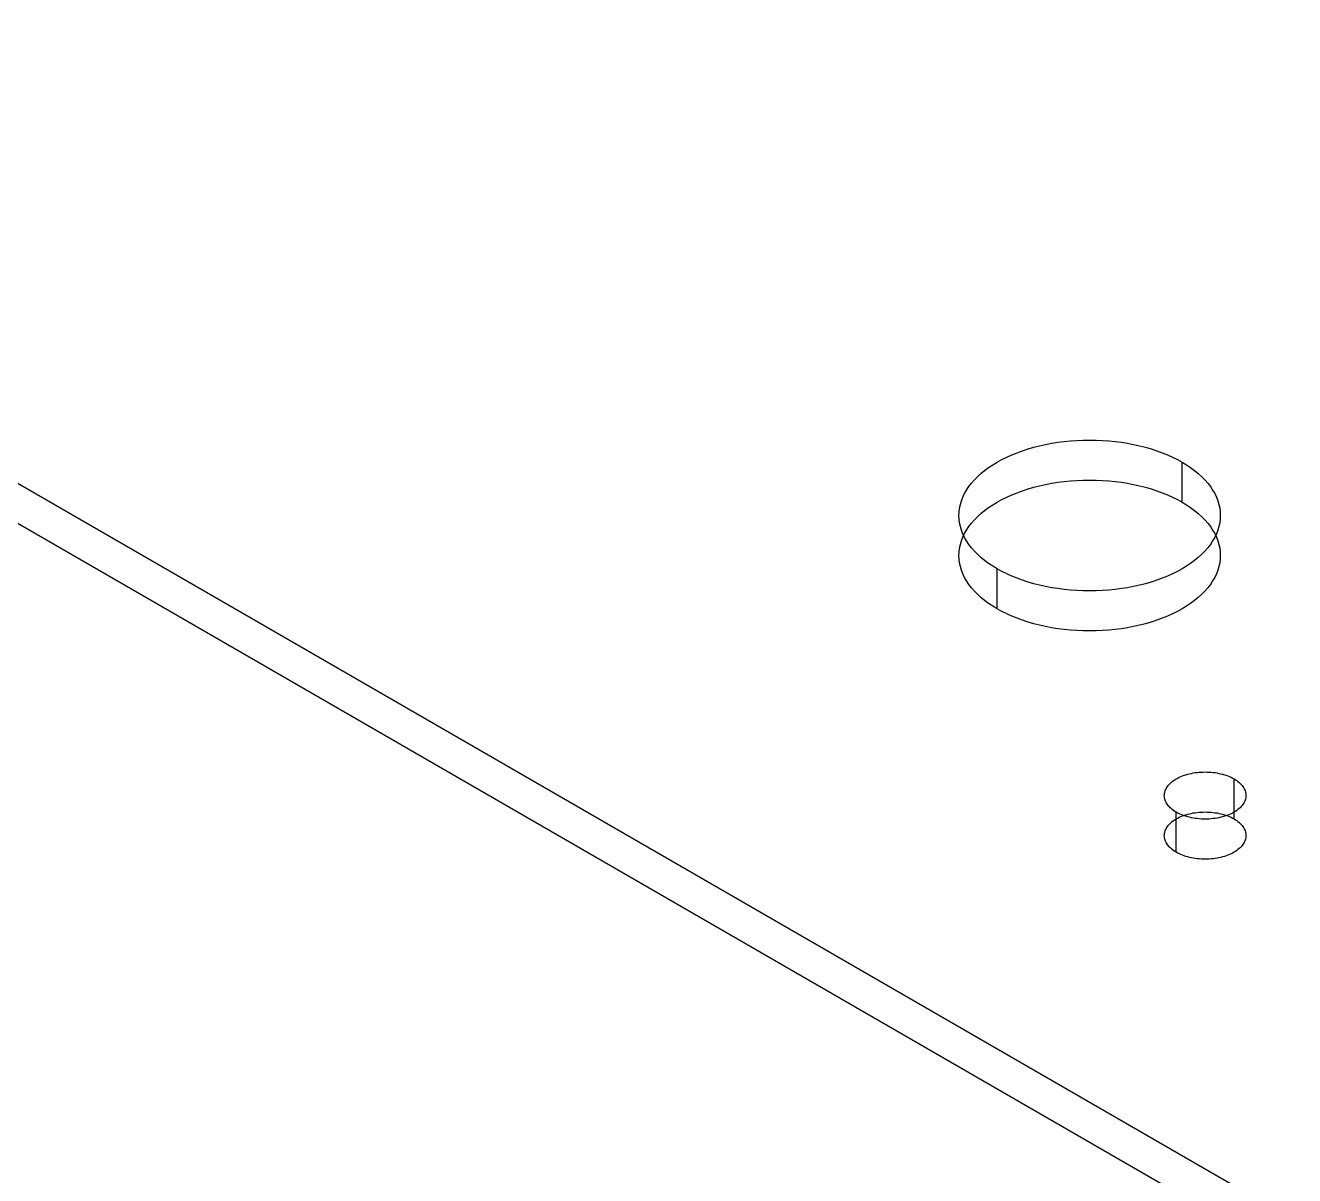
# Model space of a CAD drawing. Header units: inches. Extents: x 3 to 201, y 3 to 129.
# Drawn here: x 168.792 to 173.584, y 73.25 to 77.594 of the extents above; entities that cross this region are included whole.
import ezdxf

# ---------------------------------------------------------------- set-up
doc = ezdxf.new("R2010")
doc.units = ezdxf.units.IN
doc.header["$MEASUREMENT"] = 0

msp = doc.modelspace()

# ---------------------------------------------------------------- linework, layer by layer
at = {"layer": 'OUTLINE'}
for p, q in [((188.076, 64.7132), (164, 78.6139)), ((188.076, 64.5621), (164, 78.4628)), ((172.5994, 76.0006), (172.6216, 76.0063)), ((172.6216, 76.0063), (172.6442, 76.0113)), ((172.6442, 76.0113), (172.6672, 76.0157)), ((172.6672, 76.0157), (172.6905, 76.0194)), ((172.6905, 76.0194), (172.7142, 76.0225)), ((172.7142, 76.0225), (172.738, 76.0249)), ((172.738, 76.0249), (172.7621, 76.0266)), ((172.7621, 76.0266), (172.7862, 76.0276)), ((172.7862, 76.0276), (172.8104, 76.028)), ((172.8104, 76.028), (172.8346, 76.0276)), ((172.8346, 76.0276), (172.8588, 76.0266)), ((172.8588, 76.0266), (172.8828, 76.0249)), ((172.8828, 76.0249), (172.9067, 76.0225)), ((172.9067, 76.0225), (172.9303, 76.0194)), ((172.9303, 76.0194), (172.9537, 76.0157)), ((172.9537, 76.0157), (172.9767, 76.0113)), ((172.9767, 76.0113), (172.9993, 76.0063)), ((172.9993, 76.0063), (173.0214, 76.0006)), ((172.479, 75.9542), (172.4974, 75.9633)), ((172.4974, 75.9633), (172.5165, 75.9719)), ((172.5165, 75.9719), (172.5363, 75.98)), ((172.5363, 75.98), (172.5567, 75.9874)), ((172.5567, 75.9874), (172.5778, 75.9943)), ((172.5778, 75.9943), (172.5994, 76.0006)), ((173.0214, 76.0006), (173.043, 75.9943)), ((173.043, 75.9943), (173.0641, 75.9874)), ((173.0641, 75.9874), (173.0846, 75.98)), ((173.0846, 75.98), (173.1044, 75.9719)), ((173.1044, 75.9719), (173.1235, 75.9633)), ((173.1235, 75.9633), (173.1418, 75.9542)), ((172.4001, 75.9013), (172.4141, 75.9128)), ((172.4141, 75.9128), (172.429, 75.9238)), ((172.429, 75.9238), (172.4448, 75.9344)), ((172.4448, 75.9344), (172.4615, 75.9445)), ((172.4615, 75.9445), (172.479, 75.9542)), ((173.1418, 75.9542), (173.1594, 75.9445)), ((173.1594, 75.9445), (173.1761, 75.9344)), ((173.1594, 75.7934), (173.1594, 75.9445)), ((173.1761, 75.9344), (173.1919, 75.9238)), ((173.1919, 75.9238), (173.2068, 75.9128)), ((173.2068, 75.9128), (173.2207, 75.9013)), ((172.3545, 75.8521), (172.3643, 75.8649)), ((172.3643, 75.8649), (172.3752, 75.8774)), ((172.3752, 75.8774), (172.3872, 75.8895)), ((172.3872, 75.8895), (172.4001, 75.9013)), ((172.6442, 75.8602), (172.6672, 75.8646)), ((172.6672, 75.8646), (172.6905, 75.8683)), ((172.6905, 75.8683), (172.7142, 75.8714)), ((172.7142, 75.8714), (172.738, 75.8738)), ((172.738, 75.8738), (172.7621, 75.8755)), ((172.7621, 75.8755), (172.7862, 75.8765)), ((172.7862, 75.8765), (172.8104, 75.8769)), ((172.8104, 75.8769), (172.8346, 75.8765)), ((172.8346, 75.8765), (172.8588, 75.8755)), ((172.8588, 75.8755), (172.8828, 75.8738)), ((172.8828, 75.8738), (172.9067, 75.8714)), ((172.9067, 75.8714), (172.9303, 75.8683)), ((172.9303, 75.8683), (172.9537, 75.8646)), ((172.9537, 75.8646), (172.9767, 75.8602)), ((173.2207, 75.9013), (173.2337, 75.8895)), ((173.2337, 75.8895), (173.2456, 75.8774)), ((173.2456, 75.8774), (173.2565, 75.8649)), ((173.2565, 75.8649), (173.2663, 75.8521)), ((172.3318, 75.8123), (172.3382, 75.8258)), ((172.3382, 75.8258), (172.3458, 75.839)), ((172.3458, 75.839), (172.3545, 75.8521)), ((172.4974, 75.8122), (172.5165, 75.8208)), ((172.5165, 75.8208), (172.5363, 75.8289)), ((172.5363, 75.8289), (172.5567, 75.8363)), ((172.5567, 75.8363), (172.5778, 75.8432)), ((172.5778, 75.8432), (172.5994, 75.8495)), ((172.5994, 75.8495), (172.6216, 75.8552)), ((172.6216, 75.8552), (172.6442, 75.8602)), ((172.9767, 75.8602), (172.9993, 75.8552)), ((172.9993, 75.8552), (173.0214, 75.8495)), ((173.0214, 75.8495), (173.043, 75.8432)), ((173.043, 75.8432), (173.0641, 75.8363)), ((173.0641, 75.8363), (173.0846, 75.8289)), ((173.0846, 75.8289), (173.1044, 75.8208)), ((173.1044, 75.8208), (173.1235, 75.8122)), ((173.2663, 75.8521), (173.275, 75.839)), ((173.275, 75.839), (173.2826, 75.8258)), ((173.2826, 75.8258), (173.2891, 75.8123)), ((172.3176, 75.757), (172.3193, 75.771)), ((172.3193, 75.771), (172.3223, 75.7849)), ((172.3223, 75.7849), (172.3265, 75.7986)), ((172.3265, 75.7986), (172.3318, 75.8123)), ((172.4141, 75.7617), (172.429, 75.7727)), ((172.429, 75.7727), (172.4448, 75.7833)), ((172.4448, 75.7833), (172.4615, 75.7934)), ((172.4615, 75.7934), (172.479, 75.8031)), ((172.479, 75.8031), (172.4974, 75.8122)), ((173.1235, 75.8122), (173.1418, 75.8031)), ((173.1418, 75.8031), (173.1594, 75.7934)), ((173.1594, 75.7934), (173.1761, 75.7833)), ((173.1761, 75.7833), (173.1919, 75.7727)), ((173.1919, 75.7727), (173.2068, 75.7617)), ((173.2891, 75.8123), (173.2944, 75.7986)), ((173.2944, 75.7986), (173.2985, 75.7849)), ((173.2985, 75.7849), (173.3015, 75.771)), ((173.3015, 75.771), (173.3033, 75.757)), ((172.317, 75.7431), (172.3176, 75.757)), ((172.3176, 75.7291), (172.317, 75.7431)), ((172.3193, 75.7151), (172.3176, 75.7291)), ((172.3643, 75.7138), (172.3752, 75.7263)), ((172.3752, 75.7263), (172.3872, 75.7384)), ((172.3872, 75.7384), (172.4001, 75.7503)), ((172.4001, 75.7503), (172.4141, 75.7617)), ((173.2068, 75.7617), (173.2207, 75.7503)), ((173.2207, 75.7503), (173.2337, 75.7384)), ((173.2337, 75.7384), (173.2456, 75.7263)), ((173.2456, 75.7263), (173.2565, 75.7138)), ((173.3033, 75.7291), (173.3015, 75.7151)), ((173.3033, 75.757), (173.3039, 75.7431)), ((173.3039, 75.7431), (173.3033, 75.7291)), ((172.3223, 75.7013), (172.3193, 75.7151)), ((172.3265, 75.6875), (172.3223, 75.7013)), ((172.3318, 75.6738), (172.3265, 75.6875)), ((172.3318, 75.6612), (172.3382, 75.6747)), ((172.3382, 75.6604), (172.3318, 75.6738)), ((172.3382, 75.6747), (172.3458, 75.6879)), ((172.3458, 75.6879), (172.3545, 75.701)), ((172.3545, 75.701), (172.3643, 75.7138)), ((173.2565, 75.7138), (173.2663, 75.701)), ((173.2663, 75.701), (173.275, 75.6879)), ((173.275, 75.6879), (173.2826, 75.6747)), ((173.2826, 75.6747), (173.2891, 75.6612)), ((173.2891, 75.6738), (173.2826, 75.6604)), ((173.2944, 75.6875), (173.2891, 75.6738)), ((173.2985, 75.7013), (173.2944, 75.6875)), ((173.3015, 75.7151), (173.2985, 75.7013)), ((172.3193, 75.6199), (172.3223, 75.6338)), ((172.3223, 75.6338), (172.3265, 75.6475)), ((172.3265, 75.6475), (172.3318, 75.6612)), ((172.3458, 75.6471), (172.3382, 75.6604)), ((172.3545, 75.634), (172.3458, 75.6471)), ((172.3643, 75.6212), (172.3545, 75.634)), ((172.3752, 75.6088), (172.3643, 75.6212)), ((173.2565, 75.6212), (173.2456, 75.6088)), ((173.2663, 75.634), (173.2565, 75.6212)), ((173.275, 75.6471), (173.2663, 75.634)), ((173.2826, 75.6604), (173.275, 75.6471)), ((173.2891, 75.6612), (173.2944, 75.6475)), ((173.2944, 75.6475), (173.2985, 75.6338)), ((173.2985, 75.6338), (173.3015, 75.6199)), ((172.317, 75.592), (172.3176, 75.6059)), ((172.3176, 75.578), (172.317, 75.592)), ((172.3176, 75.6059), (172.3193, 75.6199)), ((172.3193, 75.564), (172.3176, 75.578)), ((172.3872, 75.5966), (172.3752, 75.6088)), ((172.4001, 75.5848), (172.3872, 75.5966)), ((172.4141, 75.5733), (172.4001, 75.5848)), ((172.429, 75.5623), (172.4141, 75.5733)), ((173.2068, 75.5733), (173.1919, 75.5623)), ((173.2207, 75.5848), (173.2068, 75.5733)), ((173.2337, 75.5966), (173.2207, 75.5848)), ((173.2456, 75.6088), (173.2337, 75.5966)), ((173.3015, 75.6199), (173.3033, 75.6059)), ((173.3033, 75.578), (173.3015, 75.564)), ((173.3033, 75.6059), (173.3039, 75.592)), ((173.3039, 75.592), (173.3033, 75.578)), ((172.3223, 75.5502), (172.3193, 75.564)), ((172.3265, 75.5364), (172.3223, 75.5502)), ((172.3318, 75.5227), (172.3265, 75.5364)), ((172.4448, 75.5517), (172.429, 75.5623)), ((172.4615, 75.5416), (172.4448, 75.5517)), ((172.479, 75.532), (172.4615, 75.5416)), ((172.4615, 75.3905), (172.4615, 75.5416)), ((172.4974, 75.5228), (172.479, 75.532)), ((173.1418, 75.532), (173.1235, 75.5228)), ((173.1594, 75.5416), (173.1418, 75.532)), ((173.1761, 75.5517), (173.1594, 75.5416)), ((173.1919, 75.5623), (173.1761, 75.5517)), ((173.2944, 75.5364), (173.2891, 75.5227)), ((173.2985, 75.5502), (173.2944, 75.5364)), ((173.3015, 75.564), (173.2985, 75.5502)), ((172.3382, 75.5093), (172.3318, 75.5227)), ((172.3458, 75.496), (172.3382, 75.5093)), ((172.3545, 75.4829), (172.3458, 75.496)), ((172.3643, 75.4702), (172.3545, 75.4829)), ((172.5165, 75.5142), (172.4974, 75.5228)), ((172.5363, 75.5062), (172.5165, 75.5142)), ((172.5567, 75.4987), (172.5363, 75.5062)), ((172.5778, 75.4918), (172.5567, 75.4987)), ((172.5994, 75.4855), (172.5778, 75.4918)), ((172.6216, 75.4798), (172.5994, 75.4855)), ((172.6442, 75.4748), (172.6216, 75.4798)), ((172.9993, 75.4798), (172.9767, 75.4748)), ((173.0214, 75.4855), (172.9993, 75.4798)), ((173.043, 75.4918), (173.0214, 75.4855)), ((173.0641, 75.4987), (173.043, 75.4918)), ((173.0846, 75.5062), (173.0641, 75.4987)), ((173.1044, 75.5142), (173.0846, 75.5062)), ((173.1235, 75.5228), (173.1044, 75.5142)), ((173.2663, 75.4829), (173.2565, 75.4702)), ((173.275, 75.496), (173.2663, 75.4829)), ((173.2826, 75.5093), (173.275, 75.496)), ((173.2891, 75.5227), (173.2826, 75.5093)), ((172.3752, 75.4577), (172.3643, 75.4702)), ((172.3872, 75.4455), (172.3752, 75.4577)), ((172.4001, 75.4337), (172.3872, 75.4455)), ((172.4141, 75.4222), (172.4001, 75.4337)), ((172.6672, 75.4704), (172.6442, 75.4748)), ((172.6905, 75.4667), (172.6672, 75.4704)), ((172.7142, 75.4636), (172.6905, 75.4667)), ((172.738, 75.4612), (172.7142, 75.4636)), ((172.7621, 75.4595), (172.738, 75.4612)), ((172.7862, 75.4585), (172.7621, 75.4595)), ((172.8104, 75.4582), (172.7862, 75.4585)), ((172.8346, 75.4585), (172.8104, 75.4582)), ((172.8588, 75.4595), (172.8346, 75.4585)), ((172.8828, 75.4612), (172.8588, 75.4595)), ((172.9067, 75.4636), (172.8828, 75.4612)), ((172.9303, 75.4667), (172.9067, 75.4636)), ((172.9537, 75.4704), (172.9303, 75.4667)), ((172.9767, 75.4748), (172.9537, 75.4704)), ((173.2207, 75.4337), (173.2068, 75.4222)), ((173.2337, 75.4455), (173.2207, 75.4337)), ((173.2456, 75.4577), (173.2337, 75.4455)), ((173.2565, 75.4702), (173.2456, 75.4577)), ((172.429, 75.4112), (172.4141, 75.4222)), ((172.4448, 75.4006), (172.429, 75.4112)), ((172.4615, 75.3905), (172.4448, 75.4006)), ((172.479, 75.3809), (172.4615, 75.3905)), ((173.1594, 75.3905), (173.1418, 75.3809)), ((173.1761, 75.4006), (173.1594, 75.3905)), ((173.1919, 75.4112), (173.1761, 75.4006)), ((173.2068, 75.4222), (173.1919, 75.4112)), ((172.4974, 75.3717), (172.479, 75.3809)), ((172.5165, 75.3631), (172.4974, 75.3717)), ((172.5363, 75.3551), (172.5165, 75.3631)), ((172.5567, 75.3476), (172.5363, 75.3551)), ((172.5778, 75.3407), (172.5567, 75.3476)), ((172.5994, 75.3344), (172.5778, 75.3407)), ((172.6216, 75.3287), (172.5994, 75.3344)), ((173.0214, 75.3344), (172.9993, 75.3287)), ((173.043, 75.3407), (173.0214, 75.3344)), ((173.0641, 75.3476), (173.043, 75.3407)), ((173.0846, 75.3551), (173.0641, 75.3476)), ((173.1044, 75.3631), (173.0846, 75.3551)), ((173.1235, 75.3717), (173.1044, 75.3631)), ((173.1418, 75.3809), (173.1235, 75.3717)), ((172.6442, 75.3237), (172.6216, 75.3287)), ((172.6672, 75.3193), (172.6442, 75.3237)), ((172.6905, 75.3156), (172.6672, 75.3193)), ((172.7142, 75.3125), (172.6905, 75.3156)), ((172.738, 75.3101), (172.7142, 75.3125)), ((172.7621, 75.3084), (172.738, 75.3101)), ((172.7862, 75.3074), (172.7621, 75.3084)), ((172.8104, 75.3071), (172.7862, 75.3074)), ((172.8346, 75.3074), (172.8104, 75.3071)), ((172.8588, 75.3084), (172.8346, 75.3074)), ((172.8828, 75.3101), (172.8588, 75.3084)), ((172.9067, 75.3125), (172.8828, 75.3101)), ((172.9303, 75.3156), (172.9067, 75.3125)), ((172.9537, 75.3193), (172.9303, 75.3156)), ((172.9767, 75.3237), (172.9537, 75.3193)), ((172.9993, 75.3287), (172.9767, 75.3237)), ((173.1547, 74.7569), (173.1609, 74.7594)), ((173.1609, 74.7594), (173.1673, 74.7618)), ((173.1673, 74.7618), (173.1739, 74.7639)), ((173.1739, 74.7639), (173.1807, 74.7659)), ((173.1807, 74.7659), (173.1876, 74.7677)), ((173.1876, 74.7677), (173.1946, 74.7692)), ((173.1946, 74.7692), (173.2018, 74.7706)), ((173.2018, 74.7706), (173.2091, 74.7718)), ((173.2091, 74.7718), (173.2165, 74.7727)), ((173.2165, 74.7727), (173.224, 74.7735)), ((173.224, 74.7735), (173.2315, 74.774)), ((173.2315, 74.774), (173.239, 74.7743)), ((173.239, 74.7743), (173.2466, 74.7744)), ((173.2466, 74.7744), (173.2542, 74.7743)), ((173.2542, 74.7743), (173.2617, 74.774)), ((173.2617, 74.774), (173.2692, 74.7735)), ((173.2692, 74.7735), (173.2767, 74.7727)), ((173.2767, 74.7727), (173.2841, 74.7718)), ((173.2841, 74.7718), (173.2914, 74.7706)), ((173.2914, 74.7706), (173.2985, 74.7692)), ((173.2985, 74.7692), (173.3056, 74.7677)), ((173.3056, 74.7677), (173.3125, 74.7659)), ((173.3125, 74.7659), (173.3193, 74.7639)), ((173.3193, 74.7639), (173.3259, 74.7618)), ((173.3259, 74.7618), (173.3323, 74.7594)), ((173.3323, 74.7594), (173.3384, 74.7569)), ((173.097, 74.707), (173.099, 74.7112)), ((173.099, 74.7112), (173.1014, 74.7154)), ((173.1014, 74.7154), (173.1041, 74.7195)), ((173.1041, 74.7195), (173.1072, 74.7235)), ((173.1072, 74.7235), (173.1106, 74.7274)), ((173.1106, 74.7274), (173.1143, 74.7312)), ((173.1143, 74.7312), (173.1184, 74.7349)), ((173.1184, 74.7349), (173.1227, 74.7384)), ((173.1227, 74.7384), (173.1274, 74.7419)), ((173.1274, 74.7419), (173.1323, 74.7452)), ((173.1323, 74.7452), (173.1375, 74.7484)), ((173.1375, 74.7484), (173.143, 74.7514)), ((173.143, 74.7514), (173.1488, 74.7542)), ((173.1488, 74.7542), (173.1547, 74.7569)), ((173.3384, 74.7569), (173.3444, 74.7542)), ((173.3444, 74.7542), (173.3501, 74.7514)), ((173.3501, 74.7514), (173.3556, 74.7484)), ((173.3556, 74.5973), (173.3556, 74.7484)), ((173.3556, 74.7484), (173.3608, 74.7452)), ((173.3608, 74.7452), (173.3658, 74.7419)), ((173.3658, 74.7419), (173.3704, 74.7384)), ((173.3704, 74.7384), (173.3748, 74.7349)), ((173.3748, 74.7349), (173.3789, 74.7312)), ((173.3789, 74.7312), (173.3826, 74.7274)), ((173.3826, 74.7274), (173.386, 74.7235)), ((173.386, 74.7235), (173.3891, 74.7195)), ((173.3891, 74.7195), (173.3918, 74.7154)), ((173.3918, 74.7154), (173.3942, 74.7112)), ((173.3942, 74.7112), (173.3962, 74.707)), ((173.0924, 74.6854), (173.0926, 74.6898)), ((173.0926, 74.681), (173.0924, 74.6854)), ((173.0926, 74.6898), (173.0931, 74.6941)), ((173.0931, 74.6767), (173.0926, 74.681)), ((173.0931, 74.6941), (173.0941, 74.6985)), ((173.0941, 74.6723), (173.0931, 74.6767)), ((173.0941, 74.6985), (173.0953, 74.7028)), ((173.0953, 74.668), (173.0941, 74.6723)), ((173.0953, 74.7028), (173.097, 74.707)), ((173.097, 74.6638), (173.0953, 74.668)), ((173.099, 74.6596), (173.097, 74.6638)), ((173.3962, 74.6638), (173.3942, 74.6596)), ((173.3962, 74.707), (173.3978, 74.7028)), ((173.3978, 74.668), (173.3962, 74.6638)), ((173.3978, 74.7028), (173.3991, 74.6985)), ((173.3991, 74.6723), (173.3978, 74.668)), ((173.3991, 74.6985), (173.4001, 74.6941)), ((173.4001, 74.6767), (173.3991, 74.6723)), ((173.4001, 74.6941), (173.4006, 74.6898)), ((173.4006, 74.681), (173.4001, 74.6767)), ((173.4006, 74.6898), (173.4008, 74.6854)), ((173.4008, 74.6854), (173.4006, 74.681)), ((173.1014, 74.6554), (173.099, 74.6596)), ((173.1041, 74.6513), (173.1014, 74.6554)), ((173.1072, 74.6473), (173.1041, 74.6513)), ((173.1106, 74.6434), (173.1072, 74.6473)), ((173.1143, 74.6396), (173.1106, 74.6434)), ((173.1184, 74.6359), (173.1143, 74.6396)), ((173.1227, 74.6324), (173.1184, 74.6359)), ((173.1274, 74.6289), (173.1227, 74.6324)), ((173.1323, 74.6256), (173.1274, 74.6289)), ((173.1375, 74.6224), (173.1323, 74.6256)), ((173.1375, 74.4713), (173.1375, 74.6224)), ((173.143, 74.6194), (173.1375, 74.6224)), ((173.1488, 74.6166), (173.143, 74.6194)), ((173.1547, 74.6139), (173.1488, 74.6166)), ((173.1807, 74.6148), (173.1876, 74.6166)), ((173.1876, 74.6166), (173.1946, 74.6181)), ((173.1946, 74.6181), (173.2018, 74.6195)), ((173.2018, 74.6195), (173.2091, 74.6207)), ((173.2091, 74.6207), (173.2165, 74.6216)), ((173.2165, 74.6216), (173.224, 74.6224)), ((173.224, 74.6224), (173.2315, 74.6229)), ((173.2315, 74.6229), (173.239, 74.6232)), ((173.239, 74.6232), (173.2466, 74.6233)), ((173.2466, 74.6233), (173.2542, 74.6232)), ((173.2542, 74.6232), (173.2617, 74.6229)), ((173.2617, 74.6229), (173.2692, 74.6224)), ((173.2692, 74.6224), (173.2767, 74.6216)), ((173.2767, 74.6216), (173.2841, 74.6207)), ((173.2841, 74.6207), (173.2914, 74.6195)), ((173.2914, 74.6195), (173.2985, 74.6181)), ((173.2985, 74.6181), (173.3056, 74.6166)), ((173.3056, 74.6166), (173.3125, 74.6148)), ((173.3444, 74.6166), (173.3384, 74.6139)), ((173.3501, 74.6194), (173.3444, 74.6166)), ((173.3556, 74.6224), (173.3501, 74.6194)), ((173.3608, 74.6256), (173.3556, 74.6224)), ((173.3658, 74.6289), (173.3608, 74.6256)), ((173.3704, 74.6324), (173.3658, 74.6289)), ((173.3748, 74.6359), (173.3704, 74.6324)), ((173.3789, 74.6396), (173.3748, 74.6359)), ((173.3826, 74.6434), (173.3789, 74.6396)), ((173.386, 74.6473), (173.3826, 74.6434)), ((173.3891, 74.6513), (173.386, 74.6473)), ((173.3918, 74.6554), (173.3891, 74.6513)), ((173.3942, 74.6596), (173.3918, 74.6554)), ((173.1014, 74.5643), (173.1041, 74.5684)), ((173.1041, 74.5684), (173.1072, 74.5724)), ((173.1072, 74.5724), (173.1106, 74.5763)), ((173.1106, 74.5763), (173.1143, 74.5801)), ((173.1143, 74.5801), (173.1184, 74.5838)), ((173.1184, 74.5838), (173.1227, 74.5873)), ((173.1227, 74.5873), (173.1274, 74.5908)), ((173.1274, 74.5908), (173.1323, 74.5941)), ((173.1323, 74.5941), (173.1375, 74.5973)), ((173.1375, 74.5973), (173.143, 74.6003)), ((173.143, 74.6003), (173.1488, 74.6031)), ((173.1488, 74.6031), (173.1547, 74.6058)), ((173.1609, 74.6114), (173.1547, 74.6139)), ((173.1547, 74.6058), (173.1609, 74.6083)), ((173.1673, 74.609), (173.1609, 74.6114)), ((173.1609, 74.6083), (173.1673, 74.6107)), ((173.1673, 74.6107), (173.1739, 74.6128)), ((173.1739, 74.6069), (173.1673, 74.609)), ((173.1739, 74.6128), (173.1807, 74.6148)), ((173.1807, 74.6049), (173.1739, 74.6069)), ((173.1876, 74.6031), (173.1807, 74.6049)), ((173.1946, 74.6016), (173.1876, 74.6031)), ((173.2018, 74.6002), (173.1946, 74.6016)), ((173.2091, 74.599), (173.2018, 74.6002)), ((173.2165, 74.5981), (173.2091, 74.599)), ((173.224, 74.5973), (173.2165, 74.5981)), ((173.2315, 74.5968), (173.224, 74.5973)), ((173.239, 74.5965), (173.2315, 74.5968)), ((173.2466, 74.5964), (173.239, 74.5965)), ((173.2542, 74.5965), (173.2466, 74.5964)), ((173.2617, 74.5968), (173.2542, 74.5965)), ((173.2692, 74.5973), (173.2617, 74.5968)), ((173.2767, 74.5981), (173.2692, 74.5973)), ((173.2841, 74.599), (173.2767, 74.5981)), ((173.2914, 74.6002), (173.2841, 74.599)), ((173.2985, 74.6016), (173.2914, 74.6002)), ((173.3056, 74.6031), (173.2985, 74.6016)), ((173.3125, 74.6049), (173.3056, 74.6031)), ((173.3125, 74.6148), (173.3193, 74.6128)), ((173.3193, 74.6069), (173.3125, 74.6049)), ((173.3193, 74.6128), (173.3259, 74.6107)), ((173.3259, 74.609), (173.3193, 74.6069)), ((173.3323, 74.6114), (173.3259, 74.609)), ((173.3259, 74.6107), (173.3323, 74.6083)), ((173.3384, 74.6139), (173.3323, 74.6114)), ((173.3323, 74.6083), (173.3384, 74.6058)), ((173.3384, 74.6058), (173.3444, 74.6031)), ((173.3444, 74.6031), (173.3501, 74.6003)), ((173.3501, 74.6003), (173.3556, 74.5973)), ((173.3556, 74.5973), (173.3608, 74.5941)), ((173.3608, 74.5941), (173.3658, 74.5908)), ((173.3658, 74.5908), (173.3704, 74.5873)), ((173.3704, 74.5873), (173.3748, 74.5838)), ((173.3748, 74.5838), (173.3789, 74.5801)), ((173.3789, 74.5801), (173.3826, 74.5763)), ((173.3826, 74.5763), (173.386, 74.5724)), ((173.386, 74.5724), (173.3891, 74.5684)), ((173.3891, 74.5684), (173.3918, 74.5643)), ((173.0924, 74.5343), (173.0926, 74.5387)), ((173.0926, 74.5299), (173.0924, 74.5343)), ((173.0926, 74.5387), (173.0931, 74.543)), ((173.0931, 74.5256), (173.0926, 74.5299)), ((173.0931, 74.543), (173.0941, 74.5474)), ((173.0941, 74.5212), (173.0931, 74.5256)), ((173.0941, 74.5474), (173.0953, 74.5517)), ((173.0953, 74.5169), (173.0941, 74.5212)), ((173.0953, 74.5517), (173.097, 74.5559)), ((173.097, 74.5559), (173.099, 74.5601)), ((173.099, 74.5601), (173.1014, 74.5643)), ((173.3918, 74.5643), (173.3942, 74.5601)), ((173.3942, 74.5601), (173.3962, 74.5559)), ((173.3962, 74.5559), (173.3978, 74.5517)), ((173.3978, 74.5517), (173.3991, 74.5474)), ((173.3991, 74.5212), (173.3978, 74.5169)), ((173.3991, 74.5474), (173.4001, 74.543)), ((173.4001, 74.5256), (173.3991, 74.5212)), ((173.4001, 74.543), (173.4006, 74.5387)), ((173.4006, 74.5299), (173.4001, 74.5256)), ((173.4006, 74.5387), (173.4008, 74.5343)), ((173.4008, 74.5343), (173.4006, 74.5299)), ((173.097, 74.5127), (173.0953, 74.5169)), ((173.099, 74.5085), (173.097, 74.5127)), ((173.1014, 74.5043), (173.099, 74.5085)), ((173.1041, 74.5002), (173.1014, 74.5043)), ((173.1072, 74.4962), (173.1041, 74.5002)), ((173.1106, 74.4923), (173.1072, 74.4962)), ((173.1143, 74.4885), (173.1106, 74.4923)), ((173.1184, 74.4848), (173.1143, 74.4885)), ((173.1227, 74.4813), (173.1184, 74.4848)), ((173.1274, 74.4778), (173.1227, 74.4813)), ((173.1323, 74.4745), (173.1274, 74.4778)), ((173.1375, 74.4713), (173.1323, 74.4745)), ((173.143, 74.4683), (173.1375, 74.4713)), ((173.3556, 74.4713), (173.3501, 74.4683)), ((173.3608, 74.4745), (173.3556, 74.4713)), ((173.3658, 74.4778), (173.3608, 74.4745)), ((173.3704, 74.4813), (173.3658, 74.4778)), ((173.3748, 74.4848), (173.3704, 74.4813)), ((173.3789, 74.4885), (173.3748, 74.4848)), ((173.3826, 74.4923), (173.3789, 74.4885)), ((173.386, 74.4962), (173.3826, 74.4923)), ((173.3891, 74.5002), (173.386, 74.4962)), ((173.3918, 74.5043), (173.3891, 74.5002)), ((173.3942, 74.5085), (173.3918, 74.5043)), ((173.3962, 74.5127), (173.3942, 74.5085)), ((173.3978, 74.5169), (173.3962, 74.5127)), ((173.1488, 74.4655), (173.143, 74.4683)), ((173.1547, 74.4628), (173.1488, 74.4655)), ((173.1609, 74.4603), (173.1547, 74.4628)), ((173.1673, 74.4579), (173.1609, 74.4603)), ((173.1739, 74.4558), (173.1673, 74.4579)), ((173.1807, 74.4538), (173.1739, 74.4558)), ((173.1876, 74.452), (173.1807, 74.4538)), ((173.1946, 74.4505), (173.1876, 74.452)), ((173.2018, 74.4491), (173.1946, 74.4505)), ((173.2091, 74.4479), (173.2018, 74.4491)), ((173.2165, 74.447), (173.2091, 74.4479)), ((173.224, 74.4462), (173.2165, 74.447)), ((173.2315, 74.4457), (173.224, 74.4462)), ((173.239, 74.4454), (173.2315, 74.4457)), ((173.2466, 74.4453), (173.239, 74.4454)), ((173.2542, 74.4454), (173.2466, 74.4453)), ((173.2617, 74.4457), (173.2542, 74.4454)), ((173.2692, 74.4462), (173.2617, 74.4457)), ((173.2767, 74.447), (173.2692, 74.4462)), ((173.2841, 74.4479), (173.2767, 74.447)), ((173.2914, 74.4491), (173.2841, 74.4479)), ((173.2985, 74.4505), (173.2914, 74.4491)), ((173.3056, 74.452), (173.2985, 74.4505)), ((173.3125, 74.4538), (173.3056, 74.452)), ((173.3193, 74.4558), (173.3125, 74.4538)), ((173.3259, 74.4579), (173.3193, 74.4558)), ((173.3323, 74.4603), (173.3259, 74.4579)), ((173.3384, 74.4628), (173.3323, 74.4603)), ((173.3444, 74.4655), (173.3384, 74.4628)), ((173.3501, 74.4683), (173.3444, 74.4655))]:
    msp.add_line(p, q, dxfattribs=at)

doc.saveas('drawing.dxf')
